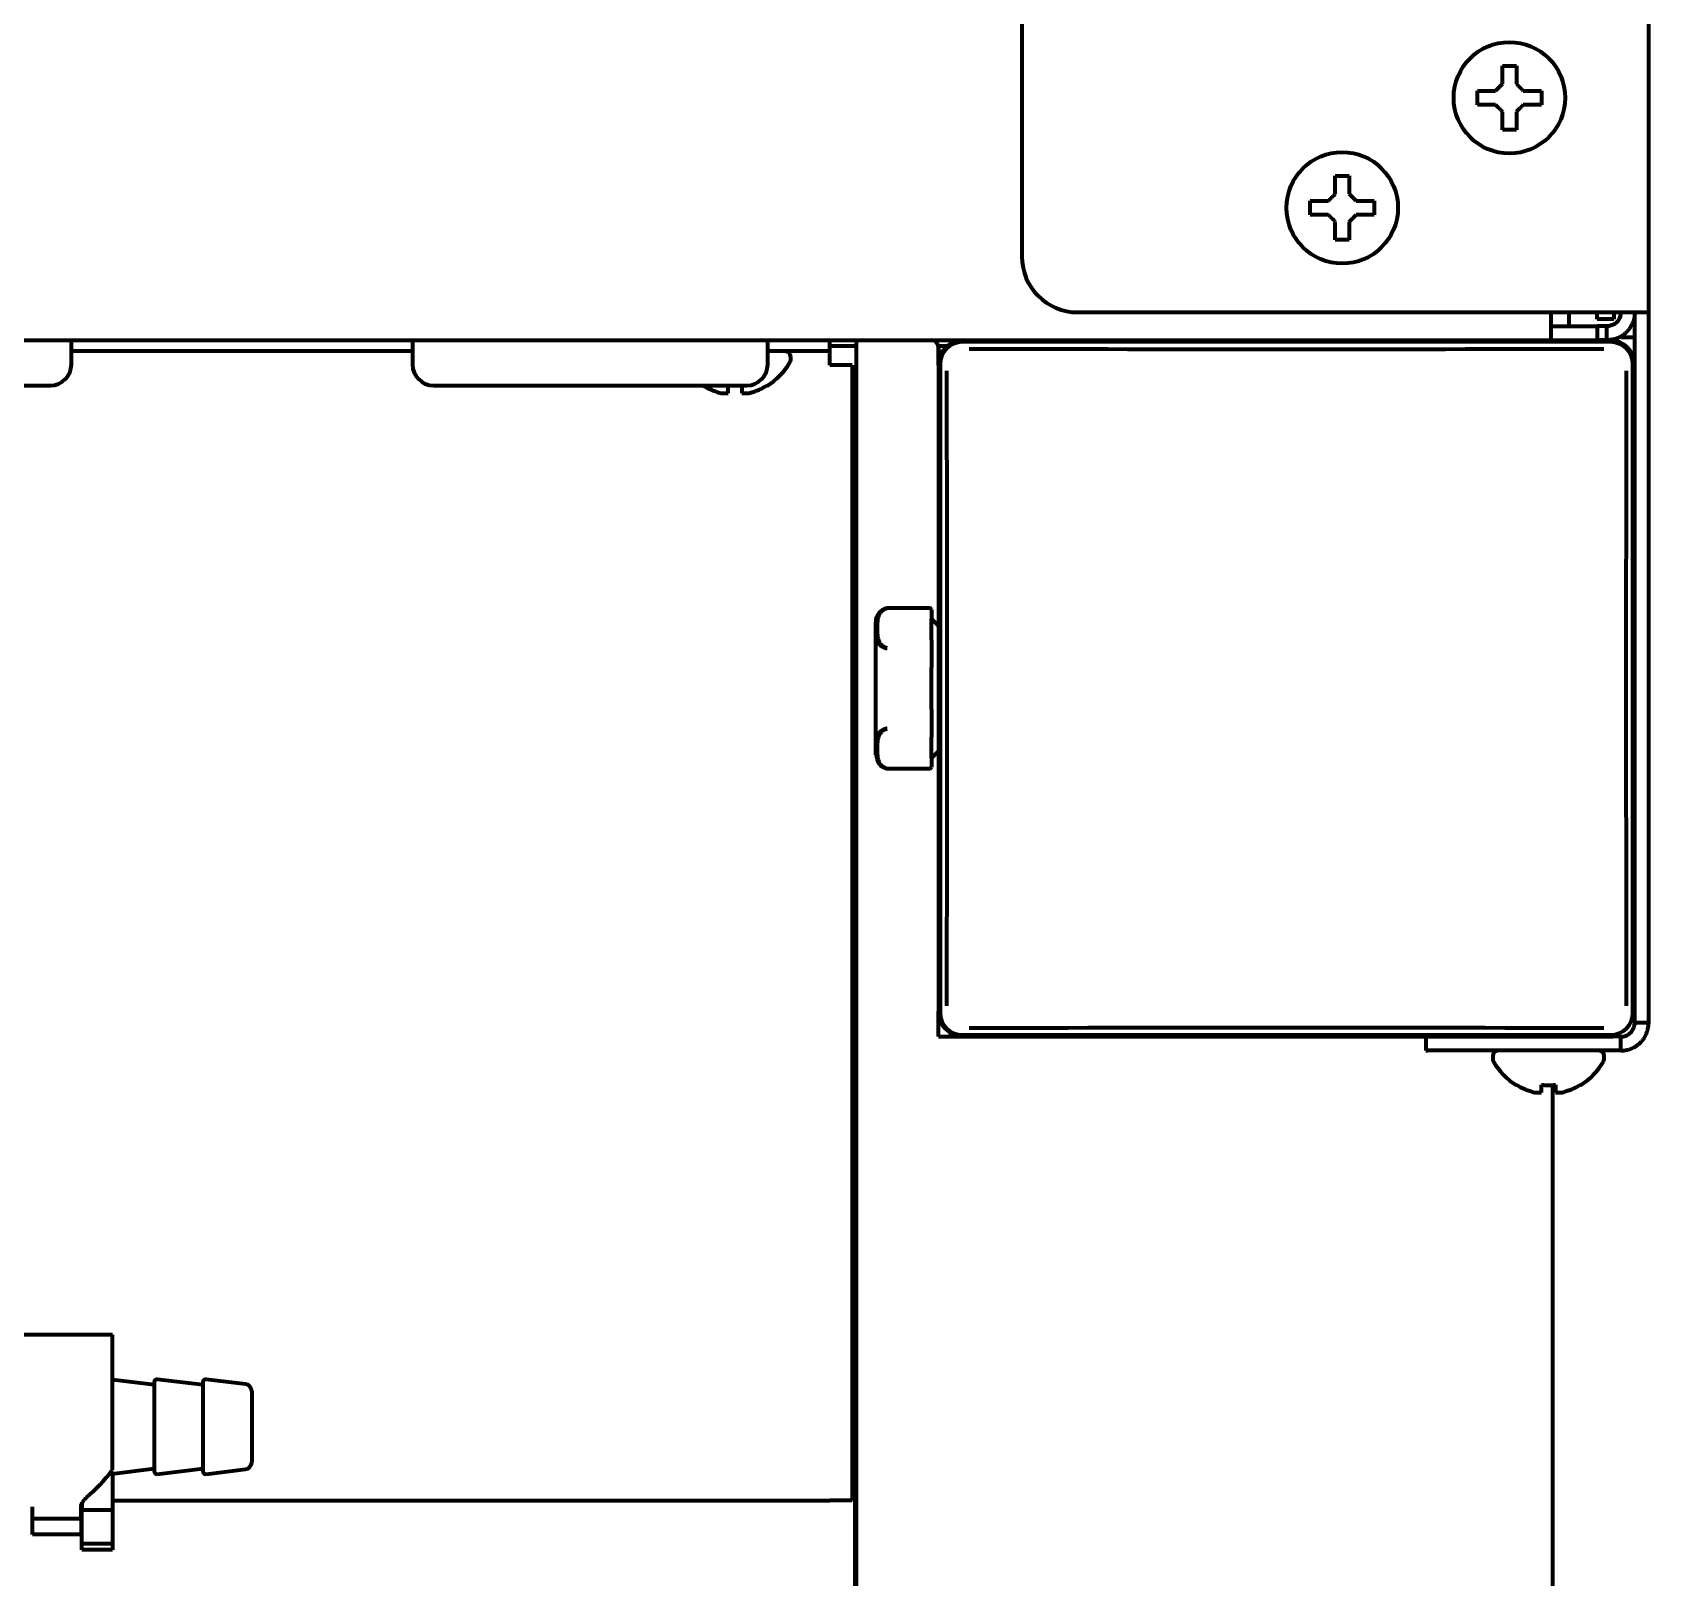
# Model space of a CAD drawing. Header units: inches. Extents: x -2405 to 7588, y 441 to 5654.
# Drawn here: x 7435 to 7551.1, y 2346.3 to 2457.2 of the extents above; entities that cross this region are included whole.
import ezdxf

# ---------------------------------------------------------------- set-up
doc = ezdxf.new("R2010")
doc.units = ezdxf.units.IN

msp = doc.modelspace()

# ---------------------------------------------------------------- linework, layer by layer
at = {"linetype": 'Continuous', "lineweight": 70}
for p, q in [((7551.08, 2437.13), (7551.08, 4088.65)), ((7506.08, 2457.93), (7506.08, 2441.13)), ((7538.78, 2452.53), (7538.78, 2453.03)), ((7538.78, 2452.03), (7538.78, 2452.53)), ((7543.38, 2453.03), (7543.38, 2452.53)), ((7543.38, 2452.53), (7543.38, 2452.03)), ((7526.78, 2444.63), (7526.78, 2445.13)), ((7526.78, 2444.13), (7526.78, 2444.63)), ((7531.38, 2445.13), (7531.38, 2444.63)), ((7531.38, 2444.63), (7531.38, 2444.13)), ((7510.08, 2437.13), (7549.08, 2437.13)), ((7544.08, 2435.13), (7544.08, 2437.13)), ((7545.38, 2436.13), (7545.38, 2437.13)), ((7547.38, 2436.63), (7547.38, 2437.13)), ((7548.58, 2437.13), (7548.58, 2436.63)), ((7549.08, 2437.13), (7551.08, 2437.13)), ((7550.08, 2386.13), (7550.08, 2437.13)), ((7551.08, 2386.13), (7551.08, 2437.13)), ((7544.08, 2436.13), (7547.41, 2436.13)), ((7548.58, 2436.63), (7547.38, 2436.63)), ((7548.08, 2436.13), (7547.41, 2436.13)), ((7547.41, 2435.13), (7547.41, 2436.13)), ((7548.08, 2435.13), (7548.08, 2436.13)), ((6666.08, 2435.13), (7544.08, 2435.13)), ((7437.83, 2433.38), (7437.83, 2435.13)), ((7462.33, 2435.13), (7462.33, 2433.38)), ((7487.83, 2433.38), (7487.83, 2435.13)), ((7492.28, 2434.33), (7492.28, 2435.13)), ((7494.18, 2435.13), (7494.18, 2304.63)), ((7548.35, 2435), (7501.8, 2435)), ((7544.08, 2435.13), (7547.41, 2435.13)), ((7548.08, 2435.13), (7547.41, 2435.13)), ((7548.28, 2435.13), (7548.08, 2435.13)), ((7550.08, 2435.33), (7549.08, 2435.33)), ((7462.33, 2434.33), (7437.83, 2434.33)), ((7489.98, 2434.33), (7487.83, 2434.33)), ((7489.48, 2433.73), (7489.48, 2433.93)), ((7492.28, 2434.33), (7489.98, 2434.33)), ((7492.28, 2434.73), (7494.18, 2434.73)), ((7492.28, 2433.33), (7492.28, 2434.33)), ((7500.08, 2434.73), (7500.08, 2433.33)), ((7500.08, 2434.73), (7500.75, 2434.73)), ((7500.08, 2433.33), (7500.08, 2434.63)), ((7493.88, 2433.33), (7492.28, 2433.33)), ((7493.88, 2433.33), (7493.88, 2351.83)), ((7500.08, 2433.33), (7500.08, 2386.93)), ((7500.2, 2433.4), (7500.2, 2386.85)), ((7549.95, 2386.85), (7549.95, 2433.4)), ((7550.08, 2386.93), (7550.08, 2433.33)), ((7413.83, 2431.88), (7436.33, 2431.88)), ((7463.83, 2431.88), (7486.33, 2431.88)), ((7483.18, 2431.85), (7483.18, 2431.88)), ((7487.78, 2431.88), (7487.78, 2431.85)), ((7499.48, 2415.89), (7496.41, 2415.89)), ((7499.58, 2415.79), (7499.58, 2415.13)), ((7499.58, 2414.77), (7499.58, 2415.13)), ((7499.58, 2415.13), (7500.08, 2414.63)), ((7495.58, 2405.35), (7495.58, 2414.9)), ((7499.58, 2413.61), (7499.58, 2414.77)), ((7499.58, 2413.61), (7499.58, 2412.96)), ((7499.58, 2412.96), (7499.58, 2411.64)), ((7499.58, 2410.48), (7499.58, 2411.64)), ((7499.58, 2409.77), (7499.58, 2410.48)), ((7499.58, 2408.61), (7499.58, 2409.77)), ((7499.58, 2408.61), (7499.58, 2407.3)), ((7499.58, 2407.3), (7499.58, 2406.64)), ((7499.58, 2405.48), (7499.58, 2406.64)), ((7500.08, 2405.63), (7499.58, 2405.13)), ((7499.58, 2405.13), (7499.58, 2405.48)), ((7499.58, 2405.13), (7499.58, 2404.47)), ((7496.23, 2404.42), (7496.39, 2404.37)), ((7496.41, 2404.37), (7499.48, 2404.37)), ((7493.87, 2395.13), (7494.18, 2395.13)), ((7494.08, 2395.15), (7494.08, 2385.13)), ((7500.08, 2385.13), (7500.08, 2386.93)), ((7551.08, 2386.13), (7550.08, 2386.13)), ((7494.18, 2385.13), (7493.88, 2385.13)), ((7500.08, 2385.13), (7501.88, 2385.13)), ((7501.8, 2385.25), (7548.35, 2385.25)), ((7501.88, 2385.13), (7548.28, 2385.13)), ((7535.08, 2385.13), (7535.23, 2385.13)), ((7535.08, 2385.13), (7535.08, 2384.13)), ((7549.08, 2385.13), (7535.23, 2385.13)), ((7542.13, 2385.13), (7542.13, 2385.13)), ((7545.63, 2385.13), (7545.63, 2385.13)), ((7549.08, 2384.13), (7549.08, 2385.13)), ((7535.08, 2384.13), (7535.23, 2384.13)), ((7549.08, 2384.13), (7535.23, 2384.13)), ((7539.88, 2383.73), (7539.88, 2383.53)), ((7547.88, 2383.53), (7547.88, 2383.73)), ((7494.18, 2382.13), (7493.88, 2382.13)), ((7494.08, 2382.13), (7494.08, 2304.58)), ((7541.58, 2381.65), (7541.58, 2381.68)), ((7544.18, 2381.68), (7544.18, 2304.63)), ((7546.18, 2381.68), (7546.18, 2381.65)), ((7440.78, 2363.73), (7432.78, 2363.73)), ((7440.78, 2354.03), (7440.78, 2363.73)), ((7443.78, 2360.13), (7440.78, 2360.49)), ((7447.28, 2360.13), (7444, 2360.53)), ((7450.34, 2360.18), (7447.5, 2360.53)), ((7443.78, 2360.33), (7443.78, 2357.13)), ((7447.28, 2360.33), (7447.28, 2357.13)), ((7450.78, 2359.69), (7450.78, 2354.57)), ((7443.78, 2357.13), (7443.78, 2353.93)), ((7447.28, 2357.13), (7447.28, 2353.93)), ((7440.55, 2353.73), (7443.78, 2354.13)), ((7440.78, 2353.76), (7440.78, 2351.14)), ((7444, 2353.73), (7447.28, 2354.13)), ((7447.5, 2353.73), (7450.34, 2354.07)), ((7435.03, 2350.53), (7435.03, 2351.37)), ((7438.53, 2350.53), (7438.53, 2351.37)), ((7438.58, 2351.63), (7438.58, 2351.14)), ((7440.78, 2351.83), (7492.28, 2351.83)), ((7493.88, 2351.83), (7492.28, 2351.83)), ((7435.03, 2349.4), (7435.03, 2350.53)), ((7435.03, 2350.53), (7438.53, 2350.53)), ((7438.53, 2350.53), (7438.53, 2349.4)), ((7438.58, 2350.7), (7438.58, 2351.14)), ((7440.78, 2351.14), (7438.58, 2351.14)), ((7438.58, 2348.72), (7438.58, 2350.7)), ((7440.78, 2351.14), (7440.78, 2350.7)), ((7440.78, 2350.7), (7440.78, 2348.72)), ((7438.53, 2349.4), (7435.03, 2349.4)), ((7440.78, 2348.72), (7438.58, 2348.72)), ((7438.58, 2348.3), (7438.58, 2348.72)), ((7440.78, 2348.3), (7438.58, 2348.3)), ((7440.78, 2348.72), (7440.78, 2348.3))]:
    msp.add_line(p, q, dxfattribs=at)
for centre in [(7541.08, 2452.53), (7529.08, 2444.63)]:
    msp.add_circle(centre, 4, dxfattribs=at)
for centre, radius, start, end in [((7510.08, 2441.13), 4, 180, 270), ((7499.58, 2434.63), 0.5, 0, 90), ((7501.88, 2433.33), 1.8, 90, 180), ((7548.28, 2433.33), 1.8, 0, 90), ((7489.08, 2433.93), 0.4, 0, 90), ((7489.08, 2433.73), 0.4, 329.6988, 0), ((7436.33, 2433.38), 1.5, 270, 0), ((7463.83, 2433.38), 1.5, 180, 270), ((7486.33, 2433.38), 1.5, 270, 0), ((7485.28, 2435.95), 4.8, 301.3727, 329.6988), ((7496.58, 2414.9), 1, 100.7805, 180), ((7496.41, 2415.79), 0.1, 90, 100.6386), ((7499.48, 2415.79), 0.1, 0, 90), ((7496.41, 2404.47), 0.1, 259.3614, 270), ((7499.48, 2404.47), 0.1, 270, 0), ((7501.88, 2386.93), 1.8, 180, 270), ((7548.28, 2386.93), 1.8, 270, 284.6447), ((7540.28, 2383.73), 0.4, 90, 180), ((7547.48, 2383.73), 0.4, 0, 90), ((7540.28, 2383.53), 0.4, 180, 210.3012), ((7544.08, 2385.75), 4.8, 210.3012, 238.6273), ((7543.68, 2385.75), 4.8, 301.3727, 329.6988), ((7547.48, 2383.53), 0.4, 329.6988, 0), ((7443.98, 2360.33), 0.2, 83.0635, 180), ((7447.48, 2360.33), 0.2, 83.0635, 180), ((7450.28, 2359.69), 0.5, 0, 83.0635), ((7443.98, 2353.93), 0.2, 180, 276.9365), ((7447.48, 2353.93), 0.2, 180, 276.9365), ((7450.28, 2354.57), 0.5, 276.9365, 0)]:
    msp.add_arc(centre, radius, start, end, dxfattribs=at)
for centre, major_axis, ratio, start_param, end_param in [((7501.8, 2433.4), (-1.13, 1.13), 0.999695, 5.497939, 7.068431), ((7548.35, 2433.4), (1.13, 1.13), 0.999695, 5.497939, 7.068431), ((7525.08, 2437.87), (-193.8, 0), 0.017452, 1.452938, 1.688654), ((7497.33, 2410.13), (0, 193.8), 0.017452, 4.594531, 4.830247), ((7552.83, 2410.13), (0, -193.8), 0.017452, 4.594531, 4.830247), ((7501.8, 2386.85), (-1.13, -1.13), 0.999695, 5.497939, 7.068431), ((7548.35, 2386.85), (1.13, -1.13), 0.999695, 5.497939, 7.068431), ((7525.08, 2382.38), (193.8, 0), 0.017452, 1.452938, 1.688654), ((7438.53, 2357.13), (3.88, 6.32), 0.486103, 4.123118, 4.514083)]:
    msp.add_ellipse(centre, major_axis=major_axis, ratio=ratio, start_param=start_param, end_param=end_param, dxfattribs=at)
for points in [[(7540.58, 2453.53), (7540.58, 2453.58), (7540.58, 2453.69), (7540.58, 2453.85), (7540.58, 2454.01), (7540.58, 2454.17), (7540.58, 2454.32), (7540.58, 2454.47), (7540.58, 2454.64), (7540.58, 2454.76), (7540.58, 2454.83)], [(7540.58, 2454.83), (7540.75, 2454.83), (7541.08, 2454.83), (7541.41, 2454.83), (7541.58, 2454.83)], [(7540.08, 2453.03), (7540.1, 2453.05), (7540.15, 2453.1), (7540.22, 2453.17), (7540.29, 2453.24), (7540.36, 2453.31), (7540.44, 2453.38), (7540.51, 2453.46), (7540.56, 2453.5), (7540.58, 2453.53)], [(7541.58, 2453.53), (7541.61, 2453.5), (7541.66, 2453.45), (7541.73, 2453.38), (7541.8, 2453.31), (7541.87, 2453.24), (7541.94, 2453.17), (7542.01, 2453.1), (7542.06, 2453.05), (7542.08, 2453.03)], [(7542.08, 2453.03), (7542.13, 2453.03), (7542.24, 2453.03), (7542.4, 2453.03), (7542.56, 2453.03), (7542.72, 2453.03), (7542.87, 2453.03), (7543.03, 2453.03), (7543.19, 2453.03), (7543.32, 2453.03), (7543.38, 2453.03)], [(7540.08, 2452.03), (7540.03, 2452.03), (7539.92, 2452.03), (7539.76, 2452.03), (7539.6, 2452.03), (7539.44, 2452.03), (7539.29, 2452.03), (7539.13, 2452.03), (7538.97, 2452.03), (7538.84, 2452.03), (7538.78, 2452.03)], [(7540.58, 2451.53), (7540.55, 2451.55), (7540.5, 2451.61), (7540.43, 2451.68), (7540.36, 2451.75), (7540.29, 2451.82), (7540.22, 2451.89), (7540.15, 2451.96), (7540.1, 2452), (7540.08, 2452.03)], [(7542.08, 2452.03), (7542.06, 2452), (7542.01, 2451.96), (7541.94, 2451.89), (7541.87, 2451.81), (7541.79, 2451.74), (7541.72, 2451.67), (7541.65, 2451.6), (7541.6, 2451.55), (7541.58, 2451.53)], [(7541.58, 2451.53), (7541.58, 2451.47), (7541.58, 2451.37), (7541.58, 2451.2), (7541.58, 2451.05), (7541.58, 2450.89), (7541.58, 2450.74), (7541.58, 2450.58), (7541.58, 2450.42), (7541.58, 2450.29), (7541.58, 2450.23)], [(7541.58, 2450.23), (7541.41, 2450.23), (7541.08, 2450.23), (7540.75, 2450.23), (7540.58, 2450.23)], [(7528.58, 2445.63), (7528.58, 2445.68), (7528.58, 2445.79), (7528.58, 2445.95), (7528.58, 2446.11), (7528.58, 2446.27), (7528.58, 2446.42), (7528.58, 2446.57), (7528.58, 2446.74), (7528.58, 2446.86), (7528.58, 2446.93)], [(7528.58, 2446.93), (7528.75, 2446.93), (7529.08, 2446.93), (7529.41, 2446.93), (7529.58, 2446.93)], [(7528.08, 2445.13), (7528.1, 2445.15), (7528.15, 2445.2), (7528.22, 2445.27), (7528.29, 2445.34), (7528.36, 2445.41), (7528.44, 2445.48), (7528.51, 2445.56), (7528.56, 2445.6), (7528.58, 2445.63)], [(7529.58, 2445.63), (7529.61, 2445.6), (7529.66, 2445.55), (7529.73, 2445.48), (7529.8, 2445.41), (7529.87, 2445.34), (7529.94, 2445.27), (7530.01, 2445.2), (7530.06, 2445.15), (7530.08, 2445.13)], [(7528.08, 2444.13), (7528.03, 2444.13), (7527.92, 2444.13), (7527.76, 2444.13), (7527.6, 2444.13), (7527.44, 2444.13), (7527.29, 2444.13), (7527.13, 2444.13), (7526.97, 2444.13), (7526.84, 2444.13), (7526.78, 2444.13)], [(7528.58, 2443.63), (7528.55, 2443.65), (7528.5, 2443.71), (7528.43, 2443.78), (7528.36, 2443.85), (7528.29, 2443.92), (7528.22, 2443.99), (7528.15, 2444.06), (7528.1, 2444.1), (7528.08, 2444.13)], [(7530.08, 2444.13), (7530.06, 2444.1), (7530.01, 2444.06), (7529.94, 2443.99), (7529.87, 2443.91), (7529.79, 2443.84), (7529.72, 2443.77), (7529.65, 2443.7), (7529.6, 2443.65), (7529.58, 2443.63)], [(7530.08, 2445.13), (7530.13, 2445.13), (7530.24, 2445.13), (7530.4, 2445.13), (7530.56, 2445.13), (7530.72, 2445.13), (7530.87, 2445.13), (7531.03, 2445.13), (7531.19, 2445.13), (7531.32, 2445.13), (7531.38, 2445.13)], [(7529.58, 2443.63), (7529.58, 2443.57), (7529.58, 2443.47), (7529.58, 2443.3), (7529.58, 2443.15), (7529.58, 2442.99), (7529.58, 2442.84), (7529.58, 2442.68), (7529.58, 2442.52), (7529.58, 2442.39), (7529.58, 2442.33)], [(7529.58, 2442.33), (7529.41, 2442.33), (7529.08, 2442.33), (7528.75, 2442.33), (7528.58, 2442.33)], [(7550.08, 2437.13), (7550.08, 2437.06), (7550.07, 2436.92), (7550.04, 2436.71), (7549.98, 2436.51), (7549.91, 2436.31), (7549.81, 2436.13), (7549.7, 2435.95), (7549.57, 2435.79), (7549.42, 2435.64), (7549.26, 2435.51), (7549.08, 2435.39), (7548.89, 2435.3), (7548.7, 2435.22), (7548.5, 2435.17), (7548.29, 2435.14), (7548.15, 2435.13), (7548.08, 2435.13)], [(7549.08, 2437.13), (7549.08, 2437.08), (7549.07, 2436.99), (7549.04, 2436.85), (7548.99, 2436.71), (7548.92, 2436.59), (7548.84, 2436.47), (7548.74, 2436.37), (7548.62, 2436.28), (7548.5, 2436.22), (7548.36, 2436.17), (7548.22, 2436.13), (7548.13, 2436.13), (7548.08, 2436.13)], [(7484.48, 2431.33), (7484.5, 2431.33), (7484.55, 2431.32), (7484.62, 2431.32), (7484.69, 2431.32), (7484.76, 2431.32), (7484.84, 2431.32), (7484.91, 2431.32), (7484.96, 2431.33), (7484.98, 2431.33)], [(7484.98, 2431.33), (7484.98, 2431.35), (7484.98, 2431.38), (7484.98, 2431.43), (7484.98, 2431.48), (7484.98, 2431.54), (7484.98, 2431.61), (7484.98, 2431.68), (7484.98, 2431.77), (7484.98, 2431.84), (7484.98, 2431.88)], [(7485.98, 2431.33), (7486.01, 2431.33), (7486.06, 2431.32), (7486.13, 2431.32), (7486.2, 2431.32), (7486.27, 2431.32), (7486.34, 2431.32), (7486.41, 2431.32), (7486.46, 2431.33), (7486.48, 2431.33)], [(7486.48, 2431.33), (7486.53, 2431.35), (7486.64, 2431.38), (7486.8, 2431.43), (7486.96, 2431.48), (7487.12, 2431.54), (7487.27, 2431.61), (7487.43, 2431.68), (7487.59, 2431.77), (7487.72, 2431.84), (7487.78, 2431.88)], [(7549.08, 2385.13), (7549.13, 2385.13), (7549.24, 2385.14), (7549.39, 2385.17), (7549.54, 2385.23), (7549.67, 2385.32), (7549.79, 2385.42), (7549.89, 2385.54), (7549.97, 2385.67), (7550.03, 2385.82), (7550.07, 2385.97), (7550.08, 2386.08), (7550.08, 2386.13)], [(7549.08, 2384.13), (7549.15, 2384.13), (7549.3, 2384.14), (7549.53, 2384.17), (7549.74, 2384.24), (7549.95, 2384.32), (7550.15, 2384.43), (7550.33, 2384.56), (7550.5, 2384.71), (7550.65, 2384.88), (7550.78, 2385.06), (7550.88, 2385.26), (7550.97, 2385.47), (7551.03, 2385.68), (7551.07, 2385.9), (7551.08, 2386.05), (7551.08, 2386.13)], [(7543.38, 2381.13), (7543.38, 2381.15), (7543.38, 2381.18), (7543.38, 2381.23), (7543.38, 2381.28), (7543.38, 2381.34), (7543.38, 2381.41), (7543.38, 2381.48), (7543.38, 2381.57), (7543.38, 2381.64), (7543.38, 2381.68)], [(7543.38, 2381.68), (7543.55, 2381.66), (7543.88, 2381.64), (7544.21, 2381.66), (7544.38, 2381.68)], [(7544.88, 2381.13), (7544.93, 2381.15), (7545.04, 2381.18), (7545.2, 2381.23), (7545.36, 2381.28), (7545.52, 2381.34), (7545.67, 2381.41), (7545.83, 2381.48), (7545.99, 2381.57), (7546.12, 2381.64), (7546.18, 2381.68)], [(7542.88, 2381.13), (7542.9, 2381.13), (7542.95, 2381.12), (7543.02, 2381.12), (7543.09, 2381.12), (7543.16, 2381.12), (7543.24, 2381.12), (7543.31, 2381.12), (7543.36, 2381.13), (7543.38, 2381.13)], [(7544.38, 2381.13), (7544.41, 2381.13), (7544.46, 2381.12), (7544.53, 2381.12), (7544.6, 2381.12), (7544.67, 2381.12), (7544.74, 2381.12), (7544.81, 2381.12), (7544.86, 2381.13), (7544.88, 2381.13)], [(7438.53, 2351.37), (7438.53, 2351.4), (7438.54, 2351.48), (7438.58, 2351.6), (7438.62, 2351.68), (7438.64, 2351.72)], [(7438.64, 2351.72), (7438.68, 2351.78), (7438.76, 2351.89), (7438.87, 2351.99), (7438.93, 2352.05)]]:
    msp.add_open_spline(points, degree=3, dxfattribs=at)
for points, knots in [([(7541.58, 2454.83), (7541.58, 2454.63), (7541.58, 2454.42), (7541.58, 2454.09), (7541.58, 2453.98), (7541.58, 2453.76), (7541.58, 2453.64), (7541.58, 2453.53)], [0, 0, 0, 0, 0.5, 0.5, 0.75, 0.75, 1, 1, 1, 1]), ([(7538.78, 2453.03), (7538.98, 2453.03), (7539.19, 2453.03), (7539.52, 2453.03), (7539.63, 2453.03), (7539.85, 2453.03), (7539.96, 2453.03), (7540.08, 2453.03)], [0, 0, 0, 0, 0.5, 0.5, 0.75, 0.75, 1, 1, 1, 1]), ([(7540.58, 2450.23), (7540.58, 2450.43), (7540.58, 2450.64), (7540.58, 2450.97), (7540.58, 2451.08), (7540.58, 2451.3), (7540.58, 2451.41), (7540.58, 2451.53)], [0, 0, 0, 0, 0.5, 0.5, 0.75, 0.75, 1, 1, 1, 1]), ([(7543.38, 2452.03), (7543.18, 2452.03), (7542.97, 2452.03), (7542.64, 2452.03), (7542.53, 2452.03), (7542.31, 2452.03), (7542.19, 2452.03), (7542.08, 2452.03)], [0, 0, 0, 0, 0.5, 0.5, 0.75, 0.75, 1, 1, 1, 1]), ([(7529.58, 2446.93), (7529.58, 2446.73), (7529.58, 2446.52), (7529.58, 2446.19), (7529.58, 2446.08), (7529.58, 2445.86), (7529.58, 2445.74), (7529.58, 2445.63)], [0, 0, 0, 0, 0.5, 0.5, 0.75, 0.75, 1, 1, 1, 1]), ([(7526.78, 2445.13), (7526.98, 2445.13), (7527.19, 2445.13), (7527.52, 2445.13), (7527.63, 2445.13), (7527.85, 2445.13), (7527.96, 2445.13), (7528.08, 2445.13)], [0, 0, 0, 0, 0.5, 0.5, 0.75, 0.75, 1, 1, 1, 1]), ([(7531.38, 2444.13), (7531.18, 2444.13), (7530.97, 2444.13), (7530.64, 2444.13), (7530.53, 2444.13), (7530.31, 2444.13), (7530.19, 2444.13), (7530.08, 2444.13)], [0, 0, 0, 0, 0.5, 0.5, 0.75, 0.75, 1, 1, 1, 1]), ([(7528.58, 2442.33), (7528.58, 2442.53), (7528.58, 2442.74), (7528.58, 2443.07), (7528.58, 2443.18), (7528.58, 2443.4), (7528.58, 2443.51), (7528.58, 2443.63)], [0, 0, 0, 0, 0.5, 0.5, 0.75, 0.75, 1, 1, 1, 1]), ([(7547.38, 2436.63), (7547.38, 2436.7), (7547.38, 2436.84), (7547.37, 2437), (7547.36, 2437.1), (7547.36, 2437.13)], [0, 0, 0, 0, 0.417166, 0.834333, 1, 1, 1, 1]), ([(7483.18, 2431.88), (7483.38, 2431.76), (7483.59, 2431.65), (7483.92, 2431.51), (7484.03, 2431.47), (7484.25, 2431.4), (7484.36, 2431.36), (7484.48, 2431.33)], [0, 0, 0, 0, 0.5, 0.5, 0.75, 0.75, 1, 1, 1, 1]), ([(7485.98, 2431.88), (7485.98, 2431.76), (7485.98, 2431.65), (7485.98, 2431.51), (7485.98, 2431.47), (7485.98, 2431.4), (7485.98, 2431.36), (7485.98, 2431.33)], [0, 0, 0, 0, 0.5, 0.5, 0.75, 0.75, 1, 1, 1, 1]), ([(7496.39, 2415.88), (7496.36, 2415.88), (7496.33, 2415.87), (7496.28, 2415.85), (7496.25, 2415.84), (7496.19, 2415.82), (7496.17, 2415.81), (7496.13, 2415.79), (7496.12, 2415.79), (7496.1, 2415.78), (7496.09, 2415.77), (7496.03, 2415.74), (7496, 2415.71), (7495.93, 2415.65), (7495.9, 2415.62), (7495.86, 2415.57), (7495.84, 2415.55), (7495.82, 2415.52), (7495.81, 2415.5), (7495.78, 2415.46), (7495.76, 2415.42), (7495.71, 2415.32), (7495.68, 2415.25), (7495.66, 2415.15), (7495.65, 2415.12), (7495.63, 2415.05), (7495.63, 2415.02), (7495.61, 2414.92), (7495.61, 2414.85), (7495.6, 2414.71), (7495.59, 2414.65), (7495.59, 2414.51), (7495.59, 2414.38), (7495.59, 2414.25), (7495.59, 2414.12), (7495.6, 2414.06), (7495.61, 2413.93), (7495.61, 2413.87), (7495.63, 2413.78), (7495.63, 2413.75), (7495.65, 2413.68), (7495.66, 2413.65), (7495.68, 2413.56), (7495.71, 2413.5), (7495.76, 2413.41), (7495.78, 2413.38), (7495.82, 2413.33), (7495.84, 2413.3), (7495.88, 2413.25), (7495.9, 2413.24), (7495.93, 2413.21), (7495.94, 2413.2), (7495.99, 2413.16), (7496.03, 2413.14), (7496.09, 2413.11), (7496.1, 2413.1), (7496.12, 2413.09), (7496.13, 2413.08), (7496.17, 2413.07), (7496.19, 2413.06), (7496.23, 2413.05), (7496.25, 2413.04), (7496.27, 2413.03), (7496.29, 2413.03), (7496.33, 2413.02), (7496.36, 2413.01), (7496.39, 2413.01)], [0, 0, 0, 0, 0.015625, 0.015625, 0.03125, 0.03125, 0.046875, 0.046875, 0.054687, 0.054687, 0.0625, 0.0625, 0.09375, 0.09375, 0.125, 0.125, 0.140625, 0.140625, 0.15625, 0.15625, 0.1875, 0.1875, 0.25, 0.25, 0.28125, 0.28125, 0.3125, 0.3125, 0.375, 0.375, 0.4375, 0.4375, 0.5, 0.5625, 0.5625, 0.625, 0.625, 0.6875, 0.6875, 0.71875, 0.71875, 0.75, 0.75, 0.8125, 0.8125, 0.84375, 0.84375, 0.875, 0.875, 0.890625, 0.890625, 0.90625, 0.90625, 0.9375, 0.9375, 0.945312, 0.945312, 0.953125, 0.953125, 0.96875, 0.96875, 0.976562, 0.976562, 0.984375, 0.984375, 1, 1, 1, 1]), ([(7496.41, 2415.87), (7496.38, 2415.87), (7496.35, 2415.86), (7496.31, 2415.85), (7496.3, 2415.84), (7496.27, 2415.83), (7496.26, 2415.83), (7496.22, 2415.81), (7496.2, 2415.8), (7496.16, 2415.78), (7496.13, 2415.77), (7496.08, 2415.73), (7496.04, 2415.7), (7495.98, 2415.65), (7495.95, 2415.62), (7495.92, 2415.57), (7495.91, 2415.56), (7495.89, 2415.53), (7495.88, 2415.51), (7495.85, 2415.47), (7495.83, 2415.44), (7495.79, 2415.34), (7495.77, 2415.28), (7495.75, 2415.19), (7495.74, 2415.16), (7495.73, 2415.09), (7495.72, 2415.06), (7495.71, 2414.97), (7495.7, 2414.9), (7495.69, 2414.78), (7495.69, 2414.65), (7495.69, 2414.46), (7495.69, 2414.33), (7495.69, 2414.2), (7495.69, 2414.14), (7495.7, 2414.01), (7495.71, 2413.95), (7495.72, 2413.85), (7495.73, 2413.82), (7495.74, 2413.76), (7495.75, 2413.73), (7495.77, 2413.63), (7495.79, 2413.57), (7495.83, 2413.48), (7495.85, 2413.45), (7495.88, 2413.39), (7495.91, 2413.36), (7495.94, 2413.31), (7495.95, 2413.3), (7495.98, 2413.27), (7496, 2413.26), (7496.04, 2413.21), (7496.07, 2413.19), (7496.13, 2413.15), (7496.15, 2413.14), (7496.2, 2413.11), (7496.22, 2413.1), (7496.26, 2413.09), (7496.27, 2413.08), (7496.3, 2413.07), (7496.31, 2413.07), (7496.35, 2413.06), (7496.38, 2413.05), (7496.41, 2413.04)], [0, 0, 0, 0, 0.015625, 0.015625, 0.023437, 0.023437, 0.03125, 0.03125, 0.046875, 0.046875, 0.0625, 0.0625, 0.09375, 0.09375, 0.125, 0.125, 0.140625, 0.140625, 0.15625, 0.15625, 0.1875, 0.1875, 0.25, 0.25, 0.28125, 0.28125, 0.3125, 0.3125, 0.375, 0.375, 0.4375, 0.5, 0.5625, 0.5625, 0.625, 0.625, 0.6875, 0.6875, 0.71875, 0.71875, 0.75, 0.75, 0.8125, 0.8125, 0.84375, 0.84375, 0.875, 0.875, 0.890625, 0.890625, 0.90625, 0.90625, 0.9375, 0.9375, 0.953125, 0.953125, 0.96875, 0.96875, 0.976562, 0.976562, 0.984375, 0.984375, 1, 1, 1, 1]), ([(7496.39, 2407.25), (7496.36, 2407.24), (7496.33, 2407.24), (7496.27, 2407.22), (7496.25, 2407.22), (7496.19, 2407.2), (7496.17, 2407.19), (7496.13, 2407.17), (7496.12, 2407.17), (7496.1, 2407.15), (7496.09, 2407.15), (7496.03, 2407.12), (7495.99, 2407.09), (7495.93, 2407.04), (7495.9, 2407.02), (7495.86, 2406.97), (7495.84, 2406.96), (7495.82, 2406.93), (7495.81, 2406.92), (7495.78, 2406.87), (7495.76, 2406.84), (7495.71, 2406.75), (7495.68, 2406.69), (7495.66, 2406.6), (7495.65, 2406.57), (7495.63, 2406.51), (7495.63, 2406.48), (7495.61, 2406.38), (7495.61, 2406.32), (7495.6, 2406.19), (7495.59, 2406.13), (7495.59, 2406), (7495.59, 2405.87), (7495.59, 2405.74), (7495.59, 2405.61), (7495.6, 2405.54), (7495.61, 2405.41), (7495.61, 2405.34), (7495.63, 2405.24), (7495.63, 2405.2), (7495.65, 2405.14), (7495.66, 2405.1), (7495.69, 2405), (7495.71, 2404.93), (7495.76, 2404.83), (7495.78, 2404.8), (7495.82, 2404.74), (7495.84, 2404.7), (7495.88, 2404.65), (7495.9, 2404.64), (7495.93, 2404.61), (7495.94, 2404.59), (7496, 2404.55), (7496.03, 2404.52), (7496.09, 2404.49), (7496.1, 2404.48), (7496.12, 2404.47), (7496.13, 2404.46), (7496.17, 2404.44), (7496.19, 2404.43), (7496.23, 2404.42), (7496.25, 2404.41), (7496.28, 2404.4), (7496.29, 2404.4), (7496.33, 2404.38), (7496.36, 2404.38), (7496.39, 2404.37)], [0, 0, 0, 0, 0.015625, 0.015625, 0.03125, 0.03125, 0.046875, 0.046875, 0.054688, 0.054688, 0.0625, 0.0625, 0.09375, 0.09375, 0.125, 0.125, 0.140625, 0.140625, 0.15625, 0.15625, 0.1875, 0.1875, 0.25, 0.25, 0.28125, 0.28125, 0.3125, 0.3125, 0.375, 0.375, 0.4375, 0.4375, 0.5, 0.5625, 0.5625, 0.625, 0.625, 0.6875, 0.6875, 0.71875, 0.71875, 0.75, 0.75, 0.8125, 0.8125, 0.84375, 0.84375, 0.875, 0.875, 0.890625, 0.890625, 0.90625, 0.90625, 0.9375, 0.9375, 0.945313, 0.945313, 0.953125, 0.953125, 0.96875, 0.96875, 0.976563, 0.976563, 0.984375, 0.984375, 1, 1, 1, 1]), ([(7496.41, 2407.21), (7496.38, 2407.21), (7496.35, 2407.2), (7496.31, 2407.19), (7496.3, 2407.18), (7496.27, 2407.17), (7496.26, 2407.17), (7496.22, 2407.15), (7496.2, 2407.14), (7496.15, 2407.12), (7496.13, 2407.11), (7496.07, 2407.07), (7496.04, 2407.04), (7495.98, 2406.99), (7495.95, 2406.96), (7495.92, 2406.91), (7495.91, 2406.9), (7495.89, 2406.87), (7495.88, 2406.85), (7495.85, 2406.81), (7495.83, 2406.78), (7495.79, 2406.68), (7495.77, 2406.62), (7495.75, 2406.53), (7495.74, 2406.5), (7495.73, 2406.43), (7495.72, 2406.4), (7495.71, 2406.31), (7495.7, 2406.24), (7495.69, 2406.11), (7495.69, 2405.99), (7495.69, 2405.8), (7495.69, 2405.67), (7495.69, 2405.54), (7495.69, 2405.48), (7495.7, 2405.35), (7495.71, 2405.29), (7495.72, 2405.19), (7495.73, 2405.16), (7495.74, 2405.1), (7495.75, 2405.07), (7495.77, 2404.97), (7495.79, 2404.91), (7495.83, 2404.82), (7495.85, 2404.79), (7495.88, 2404.73), (7495.91, 2404.7), (7495.94, 2404.65), (7495.95, 2404.64), (7495.98, 2404.61), (7496, 2404.59), (7496.04, 2404.55), (7496.08, 2404.53), (7496.13, 2404.49), (7496.16, 2404.48), (7496.2, 2404.45), (7496.22, 2404.44), (7496.26, 2404.43), (7496.27, 2404.42), (7496.3, 2404.41), (7496.31, 2404.41), (7496.35, 2404.4), (7496.38, 2404.39), (7496.41, 2404.38)], [0, 0, 0, 0, 0.015625, 0.015625, 0.023437, 0.023437, 0.03125, 0.03125, 0.046875, 0.046875, 0.0625, 0.0625, 0.09375, 0.09375, 0.125, 0.125, 0.140625, 0.140625, 0.15625, 0.15625, 0.1875, 0.1875, 0.25, 0.25, 0.28125, 0.28125, 0.3125, 0.3125, 0.375, 0.375, 0.4375, 0.5, 0.5625, 0.5625, 0.625, 0.625, 0.6875, 0.6875, 0.71875, 0.71875, 0.75, 0.75, 0.8125, 0.8125, 0.84375, 0.84375, 0.875, 0.875, 0.890625, 0.890625, 0.90625, 0.90625, 0.9375, 0.9375, 0.953125, 0.953125, 0.96875, 0.96875, 0.976563, 0.976563, 0.984375, 0.984375, 1, 1, 1, 1]), ([(7541.58, 2381.68), (7541.78, 2381.56), (7541.99, 2381.45), (7542.32, 2381.31), (7542.43, 2381.27), (7542.65, 2381.2), (7542.76, 2381.16), (7542.88, 2381.13)], [0, 0, 0, 0, 0.5, 0.5, 0.75, 0.75, 1, 1, 1, 1]), ([(7544.38, 2381.68), (7544.38, 2381.56), (7544.38, 2381.45), (7544.38, 2381.31), (7544.38, 2381.27), (7544.38, 2381.2), (7544.38, 2381.16), (7544.38, 2381.13)], [0, 0, 0, 0, 0.5, 0.5, 0.75, 0.75, 1, 1, 1, 1])]:
    msp.add_open_spline(points, degree=3, knots=knots, dxfattribs=at)

doc.saveas('drawing.dxf')
